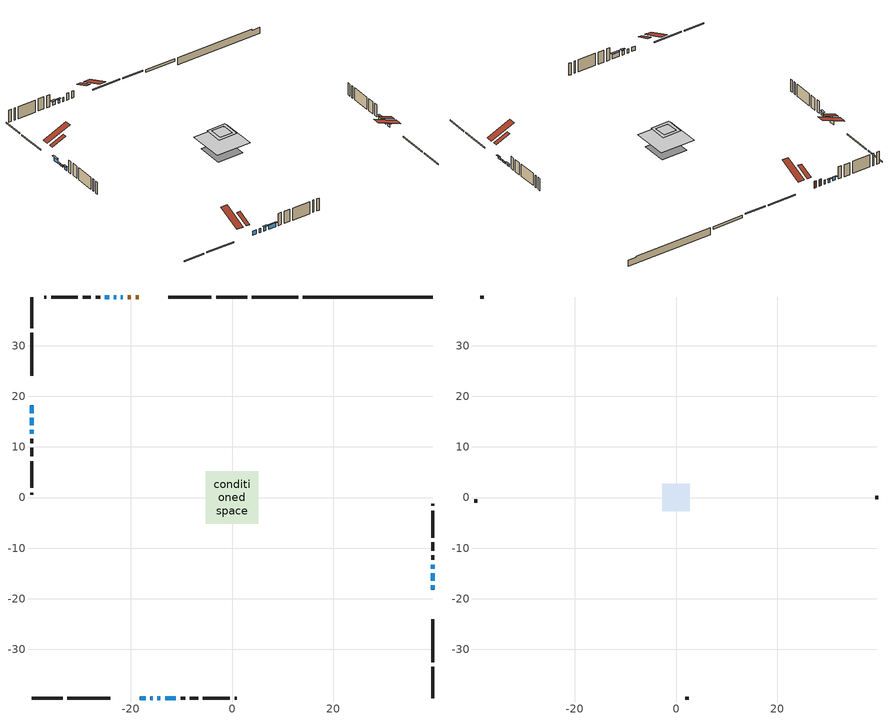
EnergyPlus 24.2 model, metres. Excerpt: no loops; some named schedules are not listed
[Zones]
conditioned space
 floor adiabatic (Floor5 construction): -1.61,-1.61 -1.61,1.61 1.61,1.61 1.61,-1.61 z0.61
 floor adiabatic (AdiabaticFloorConstruction): -5.15,-5.15 -5.15,5.15 5.15,5.15 5.15,-5.15 z1.83
 floor foundation (Slab1 construction): -3.78,-3.78 -3.78,3.78 3.78,3.78 3.78,-3.78 z-1.52
 floor foundation (Slab2 construction): -1.61,-1.61 -1.61,1.61 1.61,1.61 1.61,-1.61 z-0.15
 wall outside (RimJoist1 construction): 2.99,39.6 -3.13,39.6 / -39.6,-39.6 -33.48,-39.6 / -39.6,39.6 -39.6,33.48 / 39.6,-39.6 39.6,-33.48 z0.61:0.91
 wall outside (RimJoist2 construction): -4.06,39.6 -12.57,39.6 / -32.55,-39.6 -24.04,-39.6 / -39.6,32.55 -39.6,24.04 / 39.6,-32.55 39.6,-24.04 z0.61:0.91
 wall outside (AdiabaticWallConstruction 1): -18.43,39.6 -19.04,39.6 / -19.97,39.6 -20.61,39.6 z0.61:2.64
 wall outside (AdiabaticWallConstruction): 39.6,-18.17 39.6,-17.35 z0.61:1.43; -39.6,18.17 -39.6,16.65 / -14.75,-39.6 -14.14,-39.6 / -13.21,-39.6 -11.08,-39.6 z0.61:1.88; -18.17,-39.6 -17.02,-39.6 / -16.1,-39.6 -15.68,-39.6 / -21.54,39.6 -21.96,39.6 z0.61:1.83; 39.6,-16.43 39.6,-15.01 / -39.6,15.72 -39.6,14.3 z0.61:0.92; -39.6,13.37 -39.6,12.55 / -24.27,39.6 -25.09,39.6 z0.61:1.68; 39.6,-14.08 39.6,-13.26 z0.61:1.32; -22.88,39.6 -23.34,39.6 z0.61:1.53
 wall outside (Wall1 construction): -26.01,39.6 -26.92,39.6 / -10.15,-39.6 -9.24,-39.6 / -39.6,11.63 -39.6,10.72 / 39.6,-12.34 39.6,-11.43 z0.61:4.27
 wall outside (Wall2 construction): -27.85,39.6 -29.5,39.6 / -8.31,-39.6 -6.66,-39.6 / -39.6,9.79 -39.6,8.14 / 39.6,-10.5 39.6,-8.85 z0.61:4.27
 wall outside (Wall3 construction): -30.43,39.6 -35.74,39.6 / -5.73,-39.6 -0.42,-39.6 / -39.6,7.21 -39.6,1.89 / 39.6,-7.92 39.6,-2.6 z0.61:4.27
 wall outside (Wall4 construction): -36.67,39.6 -37.09,39.6 / 0.51,-39.6 0.93,-39.6 / -39.6,0.97 -39.6,0.55 / 39.6,-1.68 39.6,-1.26 z0.61:4.27
 wall foundation (FoundationWall1 construction): 14,39.6,-1.52 14,39.6,0.61 37.04,39.6,0.61 37.04,39.6,0.27 39.6,39.6,0.27 39.6,39.6,-1.52
 wall foundation (FoundationWall2 construction): 13.07,39.6 3.92,39.6 z-0.15:0.61
 window (WindowConstruction): 39.6,-18.17 39.6,-17.36 z0.61:1.42
 window (WindowConstruction 7): -39.6,18.17 -39.6,16.65 z0.61:1.88
 window (WindowConstruction 8): -18.17,-39.6 -17.02,-39.6 z0.61:1.83
 window (WindowConstruction 11): 39.6,-16.43 39.6,-15.01 z0.61:0.91
 window (WindowConstruction 12): -39.6,15.72 -39.6,14.3 z0.61:0.91
 window (WindowConstruction 1): -39.6,13.37 -39.6,12.55 z0.61:1.68
 window (WindowConstruction 9): -16.1,-39.6 -15.68,-39.6 z0.61:1.83
 window (WindowConstruction 10): -21.54,39.6 -21.96,39.6 z0.61:1.83
 window (WindowConstruction 2): 39.6,-14.08 39.6,-13.26 z0.61:1.32
 window (WindowConstruction 3): -22.89,39.6 -23.34,39.6 z0.61:1.52
 window (WindowConstruction 4): -24.27,39.6 -25.09,39.6 z0.61:1.68
 window (WindowConstruction 5): -14.75,-39.6 -14.14,-39.6 z0.61:1.88
 window (WindowConstruction 6): -13.21,-39.6 -11.08,-39.6 z0.61:1.88
 door (Door): -18.43,39.6 -19.04,39.6 z0.61:2.64
 door (Door 1): -19.97,39.6 -20.61,39.6 z0.61:2.64
 ceiling adiabatic (AdiabaticFloorConstruction): 5.15,-5.15 5.15,5.15 -5.15,5.15 -5.15,-5.15 z1.83
 roof outside (Roof5 construction): -17.51,39.6,4.27 -17.51,35.36,6.03 -16.36,35.36,6.03 -16.36,39.6,4.27; -19.1,-39.6,4.27 -19.1,-35.36,6.03 -20.25,-35.36,6.03 -20.25,-39.6,4.27; -39.6,19.1,4.27 -35.36,19.1,6.03 -35.36,20.25,6.03 -39.6,20.25,4.27; 39.6,-19.1,4.27 35.36,-19.1,6.03 35.36,-20.25,6.03 39.6,-20.25,4.27
attic - vented
 floor to conditioned space (Floor1 construction Reversed): -1.84,-1.84 -1.84,1.84 1.84,1.84 1.84,-1.84 z4.27
 floor to conditioned space (Floor2 construction Reversed): -2.73,-2.73 -2.73,2.73 2.73,2.73 2.73,-2.73 z4.27
 floor to conditioned space (Floor4 construction Reversed): -1.72,-1.72 -1.72,1.72 1.72,1.72 1.72,-1.72 z4.27
 wall outside (Wall5 construction): -38.02,39.6 -38.67,39.6 / 1.85,-39.6 2.51,-39.6 / -39.6,-0.38 -39.6,-1.03 / 39.6,-0.33 39.6,0.32 z0.61:4.27
 roof outside (Roof1 construction): -15.43,39.6,4.27 -15.43,32.47,7.24 -13.5,32.47,7.24 -13.5,39.6,4.27; -21.18,-39.6,4.27 -21.18,-32.47,7.24 -23.11,-32.47,7.24 -23.11,-39.6,4.27; -39.6,21.18,4.27 -32.47,21.18,7.24 -32.47,23.11,7.24 -39.6,23.11,4.27; 39.6,-21.18,4.27 32.47,-21.18,7.24 32.47,-23.11,7.24 39.6,-23.11,4.27
shading: 39.6,-17.16 39.6,-18.37 40.01,-18.37 40.01,-17.16 z1.62; -39.6,16.35 -39.6,18.47 -40.01,18.47 -40.01,16.35 z2.18; 39.6,-14.71 39.6,-16.73 40.01,-16.73 40.01,-14.71 z1.21; -39.6,14 -39.6,16.02 -40.01,16.02 -40.01,14 z1.21; -39.6,12.35 -39.6,13.57 -40.01,13.57 -40.01,12.35 z1.88; 39.6,-12.97 39.6,-14.38 40.01,-14.38 40.01,-12.97 z1.62; -23.64,39.6 -22.59,39.6 -22.59,40.01 -23.64,40.01 z1.82; -25.29,39.6 -24.07,39.6 -24.07,40.01 -25.29,40.01 z1.88; -13.84,-39.6 -15.05,-39.6 -15.05,-40.01 -13.84,-40.01 z2.18; -10.88,-39.6 -13.41,-39.6 -13.41,-40.01 -10.88,-40.01 z2.08
[Building]
Building 1: Terrain=Suburbs
[Site:Location]
Yarmouth AP_NS: Latitude {deg}=43.83; Longitude {deg}=-66.09; Time Zone {hr}=-4; Elevation {m}=43; Keep Site Location Information=Yes
[Site:GroundTemperature:Shallow]
4.08235, 2.59375, 2.47453, 3.18095, 6.01682, 8.83948, 11.2866, 12.8368, 12.9685, 11.7076, 9.32295, 6.58688
[Site:WaterMainsTemperature]
Calculation Method=Schedule; Temperature Schedule=mains temperature schedule
[Material] Roughness=Rough; Thermal Absorptance=0.9
Name | Thickness {m} | Conductivity {W/m-K} | Density {kg/m3} | Specific Heat {J/kg-K} | Solar Absorptance | Visible Absorptance
asphalt or fiberglass shingles | 0.00635 | 0.162714 | 1121.4 | 1465.45 | 0.4 | 0.4
ceiling stud and cavity | 0.1397 | 0.125732 | 65.682 | 1177.47 | 0.7 | 0.7
ceiling stud and cavity 1 | 0.0889 | 7.21176 | 20.9862 | 1087.66 | 0.7 | 0.7
ceiling stud and cavity 2 | 0.1397 | 0.118414 | 65.682 | 1177.47 | 0.7 | 0.7
concrete 4.0 in. | 0.1016 | 1.803125 | 2242.8 | 837.4 | 0.7 | 0.7
concrete 8.0 in. | 0.2032 | 1.803125 | 2242.8 | 837.4 | 0.7 | 0.7
door material | 0.04445 | 0.0451087 | 512.64 | 1214.23 | 0.7 | 0.7
door material 1 | 0.04445 | 0.188738 | 512.64 | 1214.23 | 0.7 | 0.7
exterior vertical ins | 0.00436593 | 0.029427 | 32.04 | 1214.23 | 0.7 | 0.7
exterior vertical ins 1 | 0.00108814 | 0.029427 | 32.04 | 1214.23 | 0.7 | 0.7
floor covering | 0.0127 | 0.0433444 | 54.468 | 1339.84 | 0.6 | 0.6
floor rigid ins; wall rigid ins 1 | 0.512978 | 0.029427 | 32.04 | 1214.23 | 0.7 | 0.7
floor stud and cavity | 0.1397 | 0.125158 | 92.3553 | 1139.71 | 0.7 | 0.7
floor stud and cavity 1 | 0.1397 | 1.75129 | 37.0049 | 1207.88 | 0.7 | 0.7
furniture material conditioned space 1 | 0.1524 | 0.115458 | 640.8 | 1214.23 | 0.6 | 0.6
gypsum board | 0.0127 | 0.160291 | 801 | 837.4 | 0.6 | 0.6
gypsum board 1 | 0.00254 | 0.160291 | 801 | 837.4 | 0.6 | 0.6
gypsum board 2 | 0.0127 | 0.160291 | 801 | 837.4 | 0.7 | 0.7
osb sheathing 0.5 in. | 0.0127 | 0.115458 | 512.64 | 1214.23 | 0.7 | 0.7
osb sheathing 0.75 in. | 0.01905 | 0.115458 | 512.64 | 1214.23 | 0.7 | 0.7
osb sheathing 2.0 in. | 0.0508 | 0.115458 | 512.64 | 1214.23 | 0.7 | 0.7
rim joist stud and cavity | 0.0508 | 0.0410629 | 125.044 | 1163.47 | 0.6 | 0.6
rim joist stud and cavity 1 | 0.0508 | 0.126838 | 50.32683 | 1063.81 | 0.6 | 0.6
roof stud and cavity | 0.2032 | 0.172111 | 78.34581 | 1123.46 | 0.7 | 0.7
wall rigid ins | 0.051816 | 0.029427 | 32.04 | 1214.23 | 0.7 | 0.7
wall stud and cavity | 0.1397 | 0.113018 | 139.0536 | 1170.24 | 0.7 | 0.7
wall stud and cavity 1 | 0.0889 | 0.376165 | 50.32683 | 1063.81 | 0.7 | 0.7
wall stud and cavity 2 | 0.1397 | 0.109584 | 139.0536 | 1170.24 | 0.7 | 0.7
wall stud and cavity 3 | 0.1397 | 0.144515 | 139.0536 | 1170.24 | 0.7 | 0.7
wall stud and cavity 4 | 0.0889 | 6.9971 | 50.32683 | 1063.81 | 0.6 | 0.6
wall stud and cavity 5 | 0.0889 | 0.380278 | 52.3479 | 1209.89 | 0.7 | 0.7
wall stud and cavity 6 | 0.0889 | 0.391764 | 83.0341 | 1211.67 | 0.7 | 0.7
wood siding | 0.0254 | 0.102417 | 544.68 | 1172.36 | 0.4 | 0.4
wood siding 1 | 0.00254 | 0.102417 | 544.68 | 1172.36 | 0.4 | 0.4
wood siding 2; wood siding 3; wood siding 4 | 0.0254 | 0.102417 | 544.68 | 1172.36 | 0.7 | 0.7
[WindowMaterial:SimpleGlazingSystem]
Name | U-Factor {W/m2-K} | Solar Heat Gain Coefficient
WindowMaterial | 2.96448 | 0.62
WindowMaterial 1 | 2.949721 | 0.64
WindowMaterial 10 | 3.06442 | 0.5
WindowMaterial 2 | 2.972433 | 0.61
WindowMaterial 3 | 3.00764 | 0.58
WindowMaterial 4 | 2.96619 | 0.62
WindowMaterial 5 | 2.89748 | 0.69
WindowMaterial 6 | 2.90827 | 0.68
WindowMaterial 7 | 2.21783 | 0.41
WindowMaterial 8 | 2.986628 | 0.6
WindowMaterial 9 | 5.32199 | 0.68
[Construction]
AdiabaticFloorConstruction: floor stud and cavity 1, floor rigid ins, osb sheathing 0.75 in., floor covering
AdiabaticWallConstruction: wood siding 3, wall rigid ins 1, wall stud and cavity 5, gypsum board
AdiabaticWallConstruction 1: wood siding 4, wall rigid ins 1, wall stud and cavity 5, gypsum board
Door: door material
Door 1: door material 1
Floor1 construction Reversed: gypsum board, ceiling stud and cavity
Floor2 construction Reversed: gypsum board 1, ceiling stud and cavity 1
Floor4 construction Reversed: gypsum board, ceiling stud and cavity 2
Floor5 construction: floor stud and cavity, osb sheathing 0.75 in., floor covering
FoundationWall1 construction: concrete 8.0 in., gypsum board 2
FoundationWall2 construction: concrete 8.0 in.
furniture construction conditioned space 1: furniture material conditioned space 1
PartitionWallConstruction: gypsum board, wall stud and cavity 6, gypsum board
RimJoist1 construction: wood siding 2, osb sheathing 2.0 in., rim joist stud and cavity
RimJoist2 construction: wood siding 2, rim joist stud and cavity 1
Roof1 construction: asphalt or fiberglass shingles
Roof5 construction: asphalt or fiberglass shingles, osb sheathing 0.75 in., roof stud and cavity, gypsum board
Slab1 construction; Slab2 construction: concrete 4.0 in.
Wall1 construction: wood siding, osb sheathing 0.5 in., wall stud and cavity, gypsum board
Wall2 construction: wood siding 1, wall stud and cavity 1, gypsum board 1
Wall3 construction: wood siding, osb sheathing 0.5 in., wall stud and cavity 2, gypsum board
Wall4 construction: wood siding, wall rigid ins, osb sheathing 0.5 in., wall stud and cavity 3, gypsum board
Wall5 construction: wood siding 1, wall stud and cavity 4
WindowConstruction: WindowMaterial
WindowConstruction 1; WindowConstruction 4: WindowMaterial 1
WindowConstruction 10: WindowMaterial 9
WindowConstruction 11; WindowConstruction 12: WindowMaterial 10
WindowConstruction 2: WindowMaterial 2
WindowConstruction 3: WindowMaterial 3
WindowConstruction 5: WindowMaterial 4
WindowConstruction 6: WindowMaterial 5
WindowConstruction 7: WindowMaterial 6
WindowConstruction 8: WindowMaterial 7
WindowConstruction 9: WindowMaterial 8
[Zone] Multiplier=1; Part of Total Floor Area=Yes
Name | Volume {m3}
attic - vented | 26.2039
conditioned space | 399.9
[Space]
Name | Zone | Volume {m3}
attic - vented 1 | attic - vented | 26.2039
conditioned space 1 | conditioned space | 399.9
[ZoneInfiltration:EffectiveLeakageArea]
infil attic - vented 1: Zone or Space=attic - vented 1; Schedule=Always On Discrete; Effective Air Leakage Area {cm2}=2002.91; Stack Coefficient=0.000460942; Wind Coefficient=1.45059e-05
[ZoneMixing]
whole house fan mix: Zone or Space=attic - vented; Schedule=Always On Continuous; Design Flow Rate Calculation Method=Flow/Zone; Design Flow Rate {m3/s}=0; Source Zone or Space=conditioned space
[SurfaceProperty:ExposedFoundationPerimeter] Exposed Perimeter Calculation Method=TotalExposedPerimeter
Name | Total Exposed Perimeter {m}
Slab1 | 25.603
Slab2 | 9.144
[InternalMass] Zone or ZoneList=conditioned space; Space or SpaceList=conditioned space 1
Name | Construction | Surface Area {m2}
furniture mass conditioned space 1 | furniture construction conditioned space 1 | 73.6825
partition wall mass | PartitionWallConstruction | 173.818
[Lights]
interior lighting: Zone or ZoneList or Space or SpaceList=conditioned space 1; Schedule=interior lighting schedule; Design Level Calculation Method=LightingLevel; Lighting Level {W}=343.2; Return Air Fraction=0; Fraction Radiant=0.6; Fraction Visible=0.2; Fraction Replaceable=1
[People]
occupants: Zone or ZoneList or Space or SpaceList=conditioned space 1; Number of People Schedule=occupants schedule; Number of People Calculation Method=People; Number of People=3; Fraction Radiant=0.314171; Sensible Heat Fraction=0.56303; Activity Level Schedule=occupants activity schedule; Carbon Dioxide Generation Rate {m3/s-W}=0; Enable ASHRAE 55 Comfort Warnings=No; Mean Radiant Temperature Calculation Type=EnclosureAveraged
[ElectricEquipment] Zone or ZoneList or Space or SpaceList=conditioned space 1; Design Level Calculation Method=EquipmentLevel
Name | Schedule | Design Level {W} | Fraction Latent | Fraction Radiant | Fraction Lost
clothes dryer | clothes dryer schedule | 140.772 | 0.015 | 0.081 | 0.85
clothes washer | clothes washer schedule | 32.1985 | 0.03 | 0.162 | 0.7
cooking range | cooking range schedule | 215.147 | 0.08 | 0.432 | 0.2
dishwasher | dishwasher schedule | 66.8632 | 0.3 | 0.18 | 0.4
fridge | fridge schedule | 72.9452 | 0 | 0.6 | 0
mech vent bath fan 0 | mech vent bath fan 0 schedule | 25.1 | 0 | 0 | 1
mech vent house fan | mech vent house fan schedule | 0 | 0 | 0 | 1
mech vent house fan cfis | mech vent house fan cfis schedule | 0 | 0 | 0 | 0
misc plug loads | misc plug loads schedule | 494.7 | 0.045 | 0.513 | 0.1
whole house fan | Always On Discrete | 0 | 0 | 0 | 1
[OtherEquipment] Zone or ZoneList or Space or SpaceList=conditioned space 1; Design Level Calculation Method=EquipmentLevel
Name | Fuel Type | Schedule | Design Level {W} | Fraction Latent | Fraction Radiant | Fraction Lost
clothes dryer 1 | Electricity | clothes dryer schedule | 0 | 0.015 | 0.081 | 0.85
cooking range 1 | Electricity | cooking range schedule | 0 | 0.08 | 0.432 | 0.2
general water use latent | None | general water use schedule | 62.594 | 1 | 0 | 0
general water use sensible | None | general water use schedule | -61.6891 | 0 | 0.6 | 0
mech vent house fan latent load | None | Always On Discrete | 0 | 1 | 0 | 0
mech vent house fan sensible load | None | Always On Discrete | 0 | 0 | 0 | 0
water heater energy adjustment1 | Electricity | Always On Discrete | 0.01 | 0 | 0 | 1
[ZoneInfiltration:DesignFlowRate] Zone or ZoneList or Space or SpaceList=conditioned space 1; Schedule=Always On Discrete; Design Flow Rate Calculation Method=Flow/Zone; Design Flow Rate {m3/s}=0
infil flow; natural vent flow; whole house fan flow
[ZoneControl:Thermostat]
conditioned space Thermostat: Zone or ZoneList=conditioned space; Control Type Schedule=conditioned space Thermostat Schedule; Control 1=conditioned space temperature setpoint; Temperature Difference Between Cutout And Setpoint {deltaC}=0
[ThermostatSetpoint:DualSetpoint]
conditioned space temperature setpoint: Heating Setpoint Temperature Schedule=heating setpoint; Cooling Setpoint Temperature Schedule=cooling setpoint
[Zone equipment]
conditioned space: electric baseboard
[Foundation:Kiva] Initial Indoor Air Temperature {C}=18; Wall Height Above Grade {m}=0.609996; Wall Depth Below Slab {m}=0.2032; Custom Block Z Position 1 {m}=0
Name | Custom Block Material Name 1 | Custom Block Depth 1 {m} | Custom Block X Position 1 {m}
Foundation Kiva 1 | exterior vertical ins | 2.13 | 0.2159
Foundation Kiva 2 | exterior vertical ins 1 | 0.759988 | 0.2032
[Foundation:Kiva:Settings]
Soil Conductivity {W/m-K}=0.849921; Soil Density {kg/m3}=1842.3; Soil Specific Heat {J/kg-K}=418.7; Ground Solar Absorptivity=0.9; Ground Thermal Absorptivity=0.9; Ground Surface Roughness {m}=0.03; Far-Field Width {m}=40; Deep-Ground Boundary Condition=ZeroFlux; Deep-Ground Depth {m}=40; Minimum Cell Dimension {m}=0.2; Maximum Cell Growth Coefficient=3; Simulation Timestep=Timestep
[Exterior:Lights]
exterior lighting: Schedule=exterior lighting schedule; Design Level {W}=75.6
[EnergyManagementSystem:Sensor] Output:Variable or Output:Meter Index Key=conditioned space
Name | Output:Variable or Output:Meter
conditioned_space_clg_unmet_s | Zone Cooling Setpoint Not Met Time
conditioned_space_htg_unmet_s | Zone Heating Setpoint Not Met Time
fridge_tin_s; tin_s; tin_s_1 | Zone Mean Air Temperature
tout_s | Zone Outdoor Air Drybulb Temperature
win_s | Zone Air Humidity Ratio
[Schedule:Constant]
Name | Hourly Value
Always On Continuous; mech vent house fan schedule; mech vent house fan cfis schedule; Always On Discrete | 1
occupants activity schedule | 117.228
fridge schedule | 0
[Schedule:Week:Daily]
interior lighting schedule Week Rule - Jan1-Jan27: interior lighting schedule day, interior lighting schedule day, interior lighting schedule day, interior lighting schedule day, interior lighting schedule day, interior lighting schedule day, interior lighting schedule day, interior lighting schedule default day, interior lighting schedule default day, interior lighting schedule default day, interior lighting schedule default day, interior lighting schedule default day
interior lighting schedule Week Rule - Jan28-Feb3: interior lighting schedule day, interior lighting schedule day, interior lighting schedule day, interior lighting schedule day, interior lighting schedule day 1, interior lighting schedule day 1, interior lighting schedule day 1, interior lighting schedule default day, interior lighting schedule default day, interior lighting schedule default day, interior lighting schedule default day, interior lighting schedule default day
interior lighting schedule Week Rule - Feb4-Feb24: interior lighting schedule day 1, interior lighting schedule day 1, interior lighting schedule day 1, interior lighting schedule day 1, interior lighting schedule day 1, interior lighting schedule day 1, interior lighting schedule day 1, interior lighting schedule default day, interior lighting schedule default day, interior lighting schedule default day, interior lighting schedule default day, interior lighting schedule default day
interior lighting schedule Week Rule - Feb25-Mar3: interior lighting schedule day 1, interior lighting schedule day 1, interior lighting schedule day 1, interior lighting schedule day 1, interior lighting schedule day 2, interior lighting schedule day 2, interior lighting schedule day 2, interior lighting schedule default day, interior lighting schedule default day, interior lighting schedule default day, interior lighting schedule default day, interior lighting schedule default day
interior lighting schedule Week Rule - Mar4-Mar31: interior lighting schedule day 2, interior lighting schedule day 2, interior lighting schedule day 2, interior lighting schedule day 2, interior lighting schedule day 2, interior lighting schedule day 2, interior lighting schedule day 2, interior lighting schedule default day, interior lighting schedule default day, interior lighting schedule default day, interior lighting schedule default day, interior lighting schedule default day
interior lighting schedule Week Rule - Apr1-Apr28: interior lighting schedule day 3, interior lighting schedule day 3, interior lighting schedule day 3, interior lighting schedule day 3, interior lighting schedule day 3, interior lighting schedule day 3, interior lighting schedule day 3, interior lighting schedule default day, interior lighting schedule default day, interior lighting schedule default day, interior lighting schedule default day, interior lighting schedule default day
interior lighting schedule Week Rule - Apr29-May5: interior lighting schedule day 3, interior lighting schedule day 3, interior lighting schedule day 4, interior lighting schedule day 4, interior lighting schedule day 4, interior lighting schedule day 4, interior lighting schedule day 4, interior lighting schedule default day, interior lighting schedule default day, interior lighting schedule default day, interior lighting schedule default day, interior lighting schedule default day
interior lighting schedule Week Rule - May6-May26: interior lighting schedule day 4, interior lighting schedule day 4, interior lighting schedule day 4, interior lighting schedule day 4, interior lighting schedule day 4, interior lighting schedule day 4, interior lighting schedule day 4, interior lighting schedule default day, interior lighting schedule default day, interior lighting schedule default day, interior lighting schedule default day, interior lighting schedule default day
interior lighting schedule Week Rule - May27-Jun2: interior lighting schedule day 4, interior lighting schedule day 4, interior lighting schedule day 4, interior lighting schedule day 4, interior lighting schedule day 4, interior lighting schedule day 5, interior lighting schedule day 5, interior lighting schedule default day, interior lighting schedule default day, interior lighting schedule default day, interior lighting schedule default day, interior lighting schedule default day
interior lighting schedule Week Rule - Jun3-Jun30: interior lighting schedule day 5, interior lighting schedule day 5, interior lighting schedule day 5, interior lighting schedule day 5, interior lighting schedule day 5, interior lighting schedule day 5, interior lighting schedule day 5, interior lighting schedule default day, interior lighting schedule default day, interior lighting schedule default day, interior lighting schedule default day, interior lighting schedule default day
interior lighting schedule Week Rule - Jul1-Jul28: interior lighting schedule day 6, interior lighting schedule day 6, interior lighting schedule day 6, interior lighting schedule day 6, interior lighting schedule day 6, interior lighting schedule day 6, interior lighting schedule day 6, interior lighting schedule default day, interior lighting schedule default day, interior lighting schedule default day, interior lighting schedule default day, interior lighting schedule default day
interior lighting schedule Week Rule - Jul29-Aug4: interior lighting schedule day 6, interior lighting schedule day 6, interior lighting schedule day 6, interior lighting schedule day 7, interior lighting schedule day 7, interior lighting schedule day 7, interior lighting schedule day 7, interior lighting schedule default day, interior lighting schedule default day, interior lighting schedule default day, interior lighting schedule default day, interior lighting schedule default day
interior lighting schedule Week Rule - Aug5-Aug25: interior lighting schedule day 7, interior lighting schedule day 7, interior lighting schedule day 7, interior lighting schedule day 7, interior lighting schedule day 7, interior lighting schedule day 7, interior lighting schedule day 7, interior lighting schedule default day, interior lighting schedule default day, interior lighting schedule default day, interior lighting schedule default day, interior lighting schedule default day
interior lighting schedule Week Rule - Aug26-Sep1: interior lighting schedule day 7, interior lighting schedule day 7, interior lighting schedule day 7, interior lighting schedule day 7, interior lighting schedule day 7, interior lighting schedule day 7, interior lighting schedule day 8, interior lighting schedule default day, interior lighting schedule default day, interior lighting schedule default day, interior lighting schedule default day, interior lighting schedule default day
interior lighting schedule Week Rule - Sep2-Sep29: interior lighting schedule day 8, interior lighting schedule day 8, interior lighting schedule day 8, interior lighting schedule day 8, interior lighting schedule day 8, interior lighting schedule day 8, interior lighting schedule day 8, interior lighting schedule default day, interior lighting schedule default day, interior lighting schedule default day, interior lighting schedule default day, interior lighting schedule default day
interior lighting schedule Week Rule - Sep30-Oct6: interior lighting schedule day 8, interior lighting schedule day 9, interior lighting schedule day 9, interior lighting schedule day 9, interior lighting schedule day 9, interior lighting schedule day 9, interior lighting schedule day 9, interior lighting schedule default day, interior lighting schedule default day, interior lighting schedule default day, interior lighting schedule default day, interior lighting schedule default day
interior lighting schedule Week Rule - Oct7-Oct27: interior lighting schedule day 9, interior lighting schedule day 9, interior lighting schedule day 9, interior lighting schedule day 9, interior lighting schedule day 9, interior lighting schedule day 9, interior lighting schedule day 9, interior lighting schedule default day, interior lighting schedule default day, interior lighting schedule default day, interior lighting schedule default day, interior lighting schedule default day
interior lighting schedule Week Rule - Oct28-Nov3: interior lighting schedule day 9, interior lighting schedule day 9, interior lighting schedule day 9, interior lighting schedule day 9, interior lighting schedule day 10, interior lighting schedule day 10, interior lighting schedule day 10, interior lighting schedule default day, interior lighting schedule default day, interior lighting schedule default day, interior lighting schedule default day, interior lighting schedule default day
interior lighting schedule Week Rule - Nov4-Nov24: interior lighting schedule day 10, interior lighting schedule day 10, interior lighting schedule day 10, interior lighting schedule day 10, interior lighting schedule day 10, interior lighting schedule day 10, interior lighting schedule day 10, interior lighting schedule default day, interior lighting schedule default day, interior lighting schedule default day, interior lighting schedule default day, interior lighting schedule default day
interior lighting schedule Week Rule - Nov25-Dec1: interior lighting schedule day 10, interior lighting schedule day 10, interior lighting schedule day 10, interior lighting schedule day 10, interior lighting schedule day 10, interior lighting schedule day 10, interior lighting schedule day 11, interior lighting schedule default day, interior lighting schedule default day, interior lighting schedule default day, interior lighting schedule default day, interior lighting schedule default day
interior lighting schedule Week Rule - Dec2-Dec31: interior lighting schedule day 11, interior lighting schedule day 11, interior lighting schedule day 11, interior lighting schedule day 11, interior lighting schedule day 11, interior lighting schedule day 11, interior lighting schedule day 11, interior lighting schedule default day, interior lighting schedule default day, interior lighting schedule default day, interior lighting schedule default day, interior lighting schedule default day
occupants schedule Week Rule - Jan1-Dec31: occupants schedule day, occupants schedule day, occupants schedule day, occupants schedule day, occupants schedule day, occupants schedule day, occupants schedule day, occupants schedule default day, occupants schedule default day, occupants schedule default day, occupants schedule default day, occupants schedule default day
clothes dryer schedule Week Rule - Jan1-Dec31: clothes dryer schedule day, clothes dryer schedule day, clothes dryer schedule day, clothes dryer schedule day, clothes dryer schedule day, clothes dryer schedule day, clothes dryer schedule day, clothes dryer schedule default day, clothes dryer schedule default day, clothes dryer schedule default day, clothes dryer schedule default day, clothes dryer schedule default day
clothes washer schedule Week Rule - Jan1-Dec31: clothes washer schedule day, clothes washer schedule day, clothes washer schedule day, clothes washer schedule day, clothes washer schedule day, clothes washer schedule day, clothes washer schedule day, clothes washer schedule default day, clothes washer schedule default day, clothes washer schedule default day, clothes washer schedule default day, clothes washer schedule default day
cooking range schedule Week Rule - Jan1-Dec31: cooking range schedule day, cooking range schedule day, cooking range schedule day, cooking range schedule day, cooking range schedule day, cooking range schedule day, cooking range schedule day, cooking range schedule default day, cooking range schedule default day, cooking range schedule default day, cooking range schedule default day, cooking range schedule default day
dishwasher schedule Week Rule - Jan1-Dec31: dishwasher schedule day, dishwasher schedule day, dishwasher schedule day, dishwasher schedule day, dishwasher schedule day, dishwasher schedule day, dishwasher schedule day, dishwasher schedule default day, dishwasher schedule default day, dishwasher schedule default day, dishwasher schedule default day, dishwasher schedule default day
mech vent bath fan 0 schedule Week Rule - Jan1-Dec31: mech vent bath fan 0 schedule day, mech vent bath fan 0 schedule day, mech vent bath fan 0 schedule day, mech vent bath fan 0 schedule day, mech vent bath fan 0 schedule day, mech vent bath fan 0 schedule day, mech vent bath fan 0 schedule day, mech vent bath fan 0 schedule default day, mech vent bath fan 0 schedule default day, mech vent bath fan 0 schedule default day, mech vent bath fan 0 schedule default day, mech vent bath fan 0 schedule default day
misc plug loads schedule Week Rule - Jan1-Dec31: misc plug loads schedule day, misc plug loads schedule day, misc plug loads schedule day, misc plug loads schedule day, misc plug loads schedule day, misc plug loads schedule day, misc plug loads schedule day, misc plug loads schedule default day, misc plug loads schedule default day, misc plug loads schedule default day, misc plug loads schedule default day, misc plug loads schedule default day
general water use schedule Week Rule - Jan1-Dec31: general water use schedule day, general water use schedule day, general water use schedule day, general water use schedule day, general water use schedule day, general water use schedule day, general water use schedule day, general water use schedule default day, general water use schedule default day, general water use schedule default day, general water use schedule default day, general water use schedule default day
exterior lighting schedule Week Rule - Jan1-Jan27: exterior lighting schedule day, exterior lighting schedule day, exterior lighting schedule day, exterior lighting schedule day, exterior lighting schedule day, exterior lighting schedule day, exterior lighting schedule day, exterior lighting schedule default day, exterior lighting schedule default day, exterior lighting schedule default day, exterior lighting schedule default day, exterior lighting schedule default day
exterior lighting schedule Week Rule - Jan28-Feb3: exterior lighting schedule day, exterior lighting schedule day, exterior lighting schedule day, exterior lighting schedule day, exterior lighting schedule day 1, exterior lighting schedule day 1, exterior lighting schedule day 1, exterior lighting schedule default day, exterior lighting schedule default day, exterior lighting schedule default day, exterior lighting schedule default day, exterior lighting schedule default day
exterior lighting schedule Week Rule - Feb4-Feb24: exterior lighting schedule day 1, exterior lighting schedule day 1, exterior lighting schedule day 1, exterior lighting schedule day 1, exterior lighting schedule day 1, exterior lighting schedule day 1, exterior lighting schedule day 1, exterior lighting schedule default day, exterior lighting schedule default day, exterior lighting schedule default day, exterior lighting schedule default day, exterior lighting schedule default day
exterior lighting schedule Week Rule - Feb25-Mar3: exterior lighting schedule day 1, exterior lighting schedule day 1, exterior lighting schedule day 1, exterior lighting schedule day 1, exterior lighting schedule day 2, exterior lighting schedule day 2, exterior lighting schedule day 2, exterior lighting schedule default day, exterior lighting schedule default day, exterior lighting schedule default day, exterior lighting schedule default day, exterior lighting schedule default day
exterior lighting schedule Week Rule - Mar4-Mar31: exterior lighting schedule day 2, exterior lighting schedule day 2, exterior lighting schedule day 2, exterior lighting schedule day 2, exterior lighting schedule day 2, exterior lighting schedule day 2, exterior lighting schedule day 2, exterior lighting schedule default day, exterior lighting schedule default day, exterior lighting schedule default day, exterior lighting schedule default day, exterior lighting schedule default day
exterior lighting schedule Week Rule - Apr1-Apr28: exterior lighting schedule day 3, exterior lighting schedule day 3, exterior lighting schedule day 3, exterior lighting schedule day 3, exterior lighting schedule day 3, exterior lighting schedule day 3, exterior lighting schedule day 3, exterior lighting schedule default day, exterior lighting schedule default day, exterior lighting schedule default day, exterior lighting schedule default day, exterior lighting schedule default day
exterior lighting schedule Week Rule - Apr29-May5: exterior lighting schedule day 3, exterior lighting schedule day 3, exterior lighting schedule day 4, exterior lighting schedule day 4, exterior lighting schedule day 4, exterior lighting schedule day 4, exterior lighting schedule day 4, exterior lighting schedule default day, exterior lighting schedule default day, exterior lighting schedule default day, exterior lighting schedule default day, exterior lighting schedule default day
[Schedule:Year]
interior lighting schedule: interior lighting schedule Week Rule - Jan1-Jan27, 1, 1, 1, 27, interior lighting schedule Week Rule - Jan28-Feb3, 1, 28, 2, 3, interior lighting schedule Week Rule - Feb4-Feb24, 2, 4, 2, 24, interior lighting schedule Week Rule - Feb25-Mar3, 2, 25, 3, 3, interior lighting schedule Week Rule - Mar4-Mar31, 3, 4, 3, 31, interior lighting schedule Week Rule - Apr1-Apr28, 4, 1, 4, 28, interior lighting schedule Week Rule - Apr29-May5, 4, 29, 5, 5, interior lighting schedule Week Rule - May6-May26, 5, 6, 5, 26, interior lighting schedule Week Rule - May27-Jun2, 5, 27, 6, 2, interior lighting schedule Week Rule - Jun3-Jun30, 6, 3, 6, 30, interior lighting schedule Week Rule - Jul1-Jul28, 7, 1, 7, 28, interior lighting schedule Week Rule - Jul29-Aug4, 7, 29, 8, 4, interior lighting schedule Week Rule - Aug5-Aug25, 8, 5, 8, 25, interior lighting schedule Week Rule - Aug26-Sep1, 8, 26, 9, 1, interior lighting schedule Week Rule - Sep2-Sep29, 9, 2, 9, 29, interior lighting schedule Week Rule - Sep30-Oct6, 9, 30, 10, 6, interior lighting schedule Week Rule - Oct7-Oct27, 10, 7, 10, 27, interior lighting schedule Week Rule - Oct28-Nov3, 10, 28, 11, 3, interior lighting schedule Week Rule - Nov4-Nov24, 11, 4, 11, 24, interior lighting schedule Week Rule - Nov25-Dec1, 11, 25, 12, 1, interior lighting schedule Week Rule - Dec2-Dec31, 12, 2, 12, 31
occupants schedule: occupants schedule Week Rule - Jan1-Dec31, 1, 1, 12, 31
clothes dryer schedule: clothes dryer schedule Week Rule - Jan1-Dec31, 1, 1, 12, 31
clothes washer schedule: clothes washer schedule Week Rule - Jan1-Dec31, 1, 1, 12, 31
cooking range schedule: cooking range schedule Week Rule - Jan1-Dec31, 1, 1, 12, 31
dishwasher schedule: dishwasher schedule Week Rule - Jan1-Dec31, 1, 1, 12, 31
mech vent bath fan 0 schedule: mech vent bath fan 0 schedule Week Rule - Jan1-Dec31, 1, 1, 12, 31
misc plug loads schedule: misc plug loads schedule Week Rule - Jan1-Dec31, 1, 1, 12, 31
general water use schedule: general water use schedule Week Rule - Jan1-Dec31, 1, 1, 12, 31
exterior lighting schedule: exterior lighting schedule Week Rule - Jan1-Jan27, 1, 1, 1, 27, exterior lighting schedule Week Rule - Jan28-Feb3, 1, 28, 2, 3, exterior lighting schedule Week Rule - Feb4-Feb24, 2, 4, 2, 24, exterior lighting schedule Week Rule - Feb25-Mar3, 2, 25, 3, 3, exterior lighting schedule Week Rule - Mar4-Mar31, 3, 4, 3, 31, exterior lighting schedule Week Rule - Apr1-Apr28, 4, 1, 4, 28, exterior lighting schedule Week Rule - Apr29-May5, 4, 29, 5, 5, exterior lighting schedule Week Rule - May6-May26, 5, 6, 5, 26, exterior lighting schedule Week Rule - May27-Jun2, 5, 27, 6, 2, exterior lighting schedule Week Rule - Jun3-Jun30, 6, 3, 6, 30, exterior lighting schedule Week Rule - Jul1-Jul28, 7, 1, 7, 28, exterior lighting schedule Week Rule - Jul29-Aug4, 7, 29, 8, 4, exterior lighting schedule Week Rule - Aug5-Aug25, 8, 5, 8, 25, exterior lighting schedule Week Rule - Aug26-Sep1, 8, 26, 9, 1, exterior lighting schedule Week Rule - Sep2-Sep29, 9, 2, 9, 29, exterior lighting schedule Week Rule - Sep30-Oct6, 9, 30, 10, 6, exterior lighting schedule Week Rule - Oct7-Oct27, 10, 7, 10, 27, exterior lighting schedule Week Rule - Oct28-Nov3, 10, 28, 11, 3, exterior lighting schedule Week Rule - Nov4-Nov24, 11, 4, 11, 24, exterior lighting schedule Week Rule - Nov25-Dec1, 11, 25, 12, 1, exterior lighting schedule Week Rule - Dec2-Dec31, 12, 2, 12, 31
[Schedule:Compact]
conditioned space Thermostat Schedule: Through: 12/31, For: AllDays, Until: 24:00, 4
mains temperature schedule: Through: 01/01, For: AllDays, Until: 24:00, 8.11167, Through: 01/02, For: AllDays, Until: 24:00, 8.06167, Through: 01/03, For: AllDays, Until: 24:00, 8.01222, Through: 01/04, For: AllDays, Until: 24:00, 7.96333, Through: 01/05, For: AllDays, Until: 24:00, 7.91556, Through: 01/06, For: AllDays, Until: 24:00, 7.86889, Through: 01/07, For: AllDays, Until: 24:00, 7.82278, Through: 01/08, For: AllDays, Until: 24:00, 7.77778, Through: 01/09, For: AllDays, Until: 24:00, 7.73333, Through: 01/10, For: AllDays, Until: 24:00, 7.69056, Through: 01/11, For: AllDays, Until: 24:00, 7.64778, Through: 01/12, For: AllDays, Until: 24:00, 7.60667, Through: 01/13, For: AllDays, Until: 24:00, 7.56611, Through: 01/14, For: AllDays, Until: 24:00, 7.52722, Through: 01/15, For: AllDays, Until: 24:00, 7.48833, Through: 01/16, For: AllDays, Until: 24:00, 7.45111, Through: 01/17, For: AllDays, Until: 24:00, 7.415, Through: 01/18, For: AllDays, Until: 24:00, 7.37944, Through: 01/19, For: AllDays, Until: 24:00, 7.345, Through: 01/20, For: AllDays, Until: 24:00, 7.31222, Through: 01/21, For: AllDays, Until: 24:00, 7.28, Through: 01/22, For: AllDays, Until: 24:00, 7.24889, Through: 01/23, For: AllDays, Until: 24:00, 7.21889, Through: 01/24, For: AllDays, Until: 24:00, 7.18944, Through: 01/25, For: AllDays, Until: 24:00, 7.16167, Through: 01/26, For: AllDays, Until: 24:00, 7.135, Through: 01/27, For: AllDays, Until: 24:00, 7.10944, Through: 01/28, For: AllDays, Until: 24:00, 7.085, Through: 01/29, For: AllDays, Until: 24:00, 7.06167, Through: 01/30, For: AllDays, Until: 24:00, 7.03944, Through: 01/31, For: AllDays, Until: 24:00, 7.01833, Through: 02/01, For: AllDays, Until: 24:00, 6.99833, Through: 02/02, For: AllDays, Until: 24:00, 6.97944, Through: 02/03, For: AllDays, Until: 24:00, 6.96167, Through: 02/04, For: AllDays, Until: 24:00, 6.945, Through: 02/05, For: AllDays, Until: 24:00, 6.93, Through: 02/06, For: AllDays, Until: 24:00, 6.91556, Through: 02/07, For: AllDays, Until: 24:00, 6.90278, Through: 02/08, For: AllDays, Until: 24:00, 6.89111, Through: 02/09, For: AllDays, Until: 24:00, 6.88, Through: 02/10, For: AllDays, Until: 24:00, 6.87056, Through: 02/11, For: AllDays, Until: 24:00, 6.86222, Through: 02/12, For: AllDays, Until: 24:00, 6.85556, Through: 02/13, For: AllDays, Until: 24:00, 6.84944, Through: 02/14, For: AllDays, Until: 24:00, 6.845, Through: 02/15, For: AllDays, Until: 24:00, 6.84167, Through: 02/16, For: AllDays, Until: 24:00, 6.83889, Through: 02/17, For: AllDays, Until: 24:00, 6.83778, Through: 02/18, For: AllDays, Until: 24:00, 6.83833, Through: 02/19, For: AllDays, Until: 24:00, 6.83944, Through: 02/20, For: AllDays, Until: 24:00, 6.84222, Through: 02/21, For: AllDays, Until: 24:00, 6.84556, Through: 02/22, For: AllDays, Until: 24:00, 6.85056, Through: 02/23, For: AllDays, Until: 24:00, 6.85667, Through: 02/24, For: AllDays, Until: 24:00, 6.86389, Through: 02/25, For: AllDays, Until: 24:00, 6.87222, Through: 02/26, For: AllDays, Until: 24:00, 6.88222, Through: 02/27, For: AllDays, Until: 24:00, 6.89278, Through: 02/28, For: AllDays, Until: 24:00, 6.905, Through: 03/01, For: AllDays, Until: 24:00, 6.91833, Through: 03/02, For: AllDays, Until: 24:00, 6.93278, Through: 03/03, For: AllDays, Until: 24:00, 6.94833, Through: 03/04, For: AllDays, Until: 24:00, 6.965, Through: 03/05, For: AllDays, Until: 24:00, 6.98278, Through: 03/06, For: AllDays, Until: 24:00, 7.00167, Through: 03/07, For: AllDays, Until: 24:00, 7.02222, Through: 03/08, For: AllDays, Until: 24:00, 7.04333, Through: 03/09, For: AllDays, Until: 24:00, 7.06611, Through: 03/10, For: AllDays, Until: 24:00, 7.08944, Through: 03/11, For: AllDays, Until: 24:00, 7.11444, Through: 03/12, For: AllDays, Until: 24:00, 7.14, Through: 03/13, For: AllDays, Until: 24:00, 7.16722, Through: 03/14, For: AllDays, Until: 24:00, 7.195, Through: 03/15, For: AllDays, Until: 24:00, 7.22444, Through: 03/16, For: AllDays, Until: 24:00, 7.25444, Through: 03/17, For: AllDays, Until: 24:00, 7.28556, Through: 03/18, For: AllDays, Until: 24:00, 7.31833, Through: 03/19, For: AllDays, Until: 24:00, 7.35167, Through: 03/20, For: AllDays, Until: 24:00, 7.38611, Through: 03/21, For: AllDays, Until: 24:00, 7.42167, Through: 03/22, For: AllDays, Until: 24:00, 7.45833, Through: 03/23, For: AllDays, Until: 24:00, 7.49556, Through: 03/24, For: AllDays, Until: 24:00, 7.53444, Through: 03/25, For: AllDays, Until: 24:00, 7.57389, Through: 03/26, For: AllDays, Until: 24:00, 7.61444, Through: 03/27, For: AllDays, Until: 24:00, 7.65611, Through: 03/28, For: AllDays, Until: 24:00, 7.69833, Through: 03/29, For: AllDays, Until: 24:00, 7.74167, Through: 03/30, For: AllDays, Until: 24:00, 7.78611, Through: 03/31, For: AllDays, Until: 24:00, 7.83111, Through: 04/01, For: AllDays, Until: 24:00, 7.87778, Through: 04/02, For: AllDays, Until: 24:00, 7.92444, Through: 04/03, For: AllDays, Until: 24:00, 7.97278, Through: 04/04, For: AllDays, Until: 24:00, 8.02111, Through: 04/05, For: AllDays, Until: 24:00, 8.07111, Through: 04/06, For: AllDays, Until: 24:00, 8.12167, Through: 04/07, For: AllDays, Until: 24:00, 8.17278, Through: 04/08, For: AllDays, Until: 24:00, 8.225, Through: 04/09, For: AllDays, Until: 24:00, 8.27778, Through: 04/10, For: AllDays, Until: 24:00, 8.33111, Through: 04/11, For: AllDays, Until: 24:00, 8.38556, Through: 04/12, For: AllDays, Until: 24:00, 8.44111, Through: 04/13, For: AllDays, Until: 24:00, 8.49667, Through: 04/14, For: AllDays, Until: 24:00, 8.55333, Through: 04/15, For: AllDays, Until: 24:00, 8.61056, Through: 04/16, For: AllDays, Until: 24:00, 8.66833, Through: 04/17, For: AllDays, Until: 24:00, 8.72722, Through: 04/18, For: AllDays, Until: 24:00, 8.78667, Through: 04/19, For: AllDays, Until: 24:00, 8.84611, Through: 04/20, For: AllDays, Until: 24:00, 8.90667, Through: 04/21, For: AllDays, Until: 24:00, 8.96778, Through: 04/22, For: AllDays, Until: 24:00, 9.02944, Through: 04/23, For: AllDays, Until: 24:00, 9.09167, Through: 04/24, For: AllDays, Until: 24:00, 9.15444, Through: 04/25, For: AllDays, Until: 24:00, 9.21778, Through: 04/26, For: AllDays, Until: 24:00, 9.28111, Through: 04/27, For: AllDays, Until: 24:00, 9.34556, Through: 04/28, For: AllDays, Until: 24:00, 9.41, Through: 04/29, For: AllDays, Until: 24:00, 9.475, Through: 04/30, For: AllDays, Until: 24:00, 9.54056, Through: 05/01, For: AllDays, Until: 24:00, 9.60667, Through: 05/02, For: AllDays, Until: 24:00, 9.67278, Through: 05/03, For: AllDays, Until: 24:00, 9.73944, Through: 05/04, For: AllDays, Until: 24:00, 9.80667, Through: 05/05, For: AllDays, Until: 24:00, 9.87389, Through: 05/06, For: AllDays, Until: 24:00, 9.94111, Through: 05/07, For: AllDays, Until: 24:00, 10.0094, Through: 05/08, For: AllDays, Until: 24:00, 10.0772, Through: 05/09, For: AllDays, Until: 24:00, 10.1456, Through: 05/10, For: AllDays, Until: 24:00, 10.2144, Through: 05/11, For: AllDays, Until: 24:00, 10.2833, Through: 05/12, For: AllDays, Until: 24:00, 10.3522, Through: 05/13, For: AllDays, Until: 24:00, 10.4211, Through: 05/14, For: AllDays, Until: 24:00, 10.4906, Through: 05/15, For: AllDays, Until: 24:00, 10.56, Through: 05/16, For: AllDays, Until: 24:00, 10.6294, Through: 05/17, For: AllDays, Until: 24:00, 10.6989, Through: 05/18, For: AllDays, Until: 24:00, 10.7683, Through: 05/19, For: AllDays, Until: 24:00, 10.8383, Through: 05/20, For: AllDays, Until: 24:00, 10.9078, Through: 05/21, For: AllDays, Until: 24:00, 10.9772, Through: 05/22, For: AllDays, Until: 24:00, 11.0472, Through: 05/23, For: AllDays, Until: 24:00, 11.1167, Through: 05/24, For: AllDays, Until: 24:00, 11.1861, Through: 05/25, For: AllDays, Until: 24:00, 11.2556, Through: 05/26, For: AllDays, Until: 24:00, 11.325, Through: 05/27, For: AllDays, Until: 24:00, 11.3939, Through: 05/28, For: AllDays, Until: 24:00, 11.4633, Through: 05/29, For: AllDays, Until: 24:00, 11.5317, Through: 05/30, For: AllDays, Until: 24:00, 11.6006, Through: 05/31, For: AllDays, Until: 24:00, 11.6689, Through: 06/01, For: AllDays, Until: 24:00, 11.7372, Through: 06/02, For: AllDays, Until: 24:00, 11.805, Through: 06/03, For: AllDays, Until: 24:00, 11.8728, Through: 06/04, For: AllDays, Until: 24:00, 11.9406, Through: 06/05, For: AllDays, Until: 24:00, 12.0072, Through: 06/06, For: AllDays, Until: 24:00, 12.0744, Through: 06/07, For: AllDays, Until: 24:00, 12.1406, Through: 06/08, For: AllDays, Until: 24:00, 12.2067, Through: 06/09, For: AllDays, Until: 24:00, 12.2722, Through: 06/10, For: AllDays, Until: 24:00, 12.3378, Through: 06/11, For: AllDays, Until: 24:00, 12.4022, Through: 06/12, For: AllDays, Until: 24:00, 12.4667, Through: 06/13, For: AllDays, Until: 24:00, 12.5306, Through: 06/14, For: AllDays, Until: 24:00, 12.5939, Through: 06/15, For: AllDays, Until: 24:00, 12.6567, Through: 06/16, For: AllDays, Until: 24:00, 12.7194, Through: 06/17, For: AllDays, Until: 24:00, 12.7811, Through: 06/18, For: AllDays, Until: 24:00, 12.8422, Through: 06/19, For: AllDays, Until: 24:00, 12.9028, Through: 06/20, For: AllDays, Until: 24:00, 12.9633, Through: 06/21, For: AllDays, Until: 24:00, 13.0228, Through: 06/22, For: AllDays, Until: 24:00, 13.0817, Through: 06/23, For: AllDays, Until: 24:00, 13.1394, Through: 06/24, For: AllDays, Until: 24:00, 13.1972, Through: 06/25, For: AllDays, Until: 24:00, 13.2539, Through: 06/26, For: AllDays, Until: 24:00, 13.31, Through: 06/27, For: AllDays, Until: 24:00, 13.3656, Through: 06/28, For: AllDays, Until: 24:00, 13.42, Through: 06/29, For: AllDays, Until: 24:00, 13.4744, Through: 06/30, For: AllDays, Until: 24:00, 13.5272, Through: 07/01, For: AllDays, Until: 24:00, 13.58, Through: 07/02, For: AllDays, Until: 24:00, 13.6311, Through: 07/03, For: AllDays, Until: 24:00, 13.6822, Through: 07/04, For: AllDays, Until: 24:00, 13.7322, Through: 07/05, For: AllDays, Until: 24:00, 13.7811, Through: 07/06, For: AllDays, Until: 24:00, 13.8294, Through: 07/07, For: AllDays, Until: 24:00, 13.8767, Through: 07/08, For: AllDays, Until: 24:00, 13.9233, Through: 07/09, For: AllDays, Until: 24:00, 13.9689, Through: 07/10, For: AllDays, Until: 24:00, 14.0133, Through: 07/11, For: AllDays, Until: 24:00, 14.0572, Through: 07/12, For: AllDays, Until: 24:00, 14.1, Through: 07/13, For: AllDays, Until: 24:00, 14.1422, Through: 07/14, For: AllDays, Until: 24:00, 14.1828, Through: 07/15, For: AllDays, Until: 24:00, 14.2228, Through: 07/16, For: AllDays, Until: 24:00, 14.2617, Through: 07/17, For: AllDays, Until: 24:00, 14.2994, Through: 07/18, For: AllDays, Until: 24:00, 14.3367, Through: 07/19, For: AllDays, Until: 24:00, 14.3722, Through: 07/20, For: AllDays, Until: 24:00, 14.4072, Through: 07/21, For: AllDays, Until: 24:00, 14.4411, Through: 07/22, For: AllDays, Until: 24:00, 14.4739, Through: 07/23, For: AllDays, Until: 24:00, 14.5056, Through: 07/24, For: AllDays, Until: 24:00, 14.5361, Through: 07/25, For: AllDays, Until: 24:00, 14.5656, Through: 07/26, For: AllDays, Until: 24:00, 14.5944, Through: 07/27, For: AllDays, Until: 24:00, 14.6217, Through: 07/28, For: AllDays, Until: 24:00, 14.6478, Through: 07/29, For: AllDays, Until: 24:00, 14.6728, Through: 07/30, For: AllDays, Until: 24:00, 14.6972, Through: 07/31, For: AllDays, Until: 24:00, 14.72, Through: 08/01, For: AllDays, Until: 24:00, 14.7417, Through: 08/02, For: AllDays, Until: 24:00, 14.7622, Through: 08/03, For: AllDays, Until: 24:00, 14.7817, Through: 08/04, For: AllDays, Until: 24:00, 14.8, Through: 08/05, For: AllDays, Until: 24:00, 14.8172, Through: 08/06, For: AllDays, Until: 24:00, 14.8333, Through: 08/07, For: AllDays, Until: 24:00, 14.8483, Through: 08/08, For: AllDays, Until: 24:00, 14.8617, Through: 08/09, For: AllDays, Until: 24:00, 14.8744, Through: 08/10, For: AllDays, Until: 24:00, 14.8856, Through: 08/11, For: AllDays, Until: 24:00, 14.8956, Through: 08/12, For: AllDays, Until: 24:00, 14.9044, Through: 08/13, For: AllDays, Until: 24:00, 14.9122, Through: 08/14, For: AllDays, Until: 24:00, 14.9189, Through: 08/15, For: AllDays, Until: 24:00, 14.9239, Through: 08/16, For: AllDays, Until: 24:00, 14.9283, Through: 08/17, For: AllDays, Until: 24:00, 14.9311, Through: 08/18, For: AllDays, Until: 24:00, 14.9328, Through: 08/19, For: AllDays, Until: 24:00, 14.9333, Through: 08/20, For: AllDays, Until: 24:00, 14.9328, Through: 08/21, For: AllDays, Until: 24:00, 14.9311, Through: 08/22, For: AllDays, Until: 24:00, 14.9278, Through: 08/23, For: AllDays, Until: 24:00, 14.9239, Through: 08/24, For: AllDays, Until: 24:00, 14.9183, Through: 08/25, For: AllDays, Until: 24:00, 14.9117, Through: 08/26, For: AllDays, Until: 24:00, 14.9039, Through: 08/27, For: AllDays, Until: 24:00, 14.895, Through: 08/28, For: AllDays, Until: 24:00, 14.8844, Through: 08/29, For: AllDays, Until: 24:00, 14.8733, Through: 08/30, For: AllDays, Until: 24:00, 14.8606, Through: 08/31, For: AllDays, Until: 24:00, 14.8472, Through: 09/01, For: AllDays, Until: 24:00, 14.8322, Through: 09/02, For: AllDays, Until: 24:00, 14.8161, Through: 09/03, For: AllDays, Until: 24:00, 14.7989, Through: 09/04, For: AllDays, Until: 24:00, 14.7806, Through: 09/05, For: AllDays, Until: 24:00, 14.7606, Through: 09/06, For: AllDays, Until: 24:00, 14.74, Through: 09/07, For: AllDays, Until: 24:00, 14.7183, Through: 09/08, For: AllDays, Until: 24:00, 14.695, Through: 09/09, For: AllDays, Until: 24:00, 14.6711, Through: 09/10, For: AllDays, Until: 24:00, 14.6461, Through: 09/11, For: AllDays, Until: 24:00, 14.6194, Through: 09/12, For: AllDays, Until: 24:00, 14.5922, Through: 09/13, For: AllDays, Until: 24:00, 14.5633, Through: 09/14, For: AllDays, Until: 24:00, 14.5339, Through: 09/15, For: AllDays, Until: 24:00, 14.5033, Through: 09/16, For: AllDays, Until: 24:00, 14.4717, Through: 09/17, For: AllDays, Until: 24:00, 14.4383, Through: 09/18, For: AllDays, Until: 24:00, 14.4044, Through: 09/19, For: AllDays, Until: 24:00, 14.37, Through: 09/20, For: AllDays, Until: 24:00, 14.3339, Through: 09/21, For: AllDays, Until: 24:00, 14.2967, Through: 09/22, For: AllDays, Until: 24:00, 14.2589, Through: 09/23, For: AllDays, Until: 24:00, 14.22, Through: 09/24, For: AllDays, Until: 24:00, 14.18, Through: 09/25, For: AllDays, Until: 24:00, 14.1389, Through: 09/26, For: AllDays, Until: 24:00, 14.0967, Through: 09/27, For: AllDays, Until: 24:00, 14.0539, Through: 09/28, For: AllDays, Until: 24:00, 14.01, Through: 09/29, For: AllDays, Until: 24:00, 13.9656, Through: 09/30, For: AllDays, Until: 24:00, 13.9194, Through: 10/01, For: AllDays, Until: 24:00, 13.8733, Through: 10/02, For: AllDays, Until: 24:00, 13.8256, Through: 10/03, For: AllDays, Until: 24:00, 13.7772, Through: 10/04, For: AllDays, Until: 24:00, 13.7283, Through: 10/05, For: AllDays, Until: 24:00, 13.6783, Through: 10/06, For: AllDays, Until: 24:00, 13.6272, Through: 10/07, For: AllDays, Until: 24:00, 13.5756, Through: 10/08, For: AllDays, Until: 24:00, 13.5233, Through: 10/09, For: AllDays, Until: 24:00, 13.47, Through: 10/10, For: AllDays, Until: 24:00, 13.4161, Through: 10/11, For: AllDays, Until: 24:00, 13.3611, Through: 10/12, For: AllDays, Until: 24:00, 13.3061, Through: 10/13, For: AllDays, Until: 24:00, 13.2494, Through: 10/14, For: AllDays, Until: 24:00, 13.1928, Through: 10/15, For: AllDays, Until: 24:00, 13.135, Through: 10/16, For: AllDays, Until: 24:00, 13.0767, Through: 10/17, For: AllDays, Until: 24:00, 13.0178, Through: 10/18, For: AllDays, Until: 24:00, 12.9583, Through: 10/19, For: AllDays, Until: 24:00, 12.8983, Through: 10/20, For: AllDays, Until: 24:00, 12.8378, Through: 10/21, For: AllDays, Until: 24:00, 12.7761, Through: 10/22, For: AllDays, Until: 24:00, 12.7144, Through: 10/23, For: AllDays, Until: 24:00, 12.6522, Through: 10/24, For: AllDays, Until: 24:00, 12.5889, Through: 10/25, For: AllDays, Until: 24:00, 12.5256, Through: 10/26, For: AllDays, Until: 24:00, 12.4617, Through: 10/27, For: AllDays, Until: 24:00, 12.3972, Through: 10/28, For: AllDays, Until: 24:00, 12.3328, Through: 10/29, For: AllDays, Until: 24:00, 12.2672, Through: 10/30, For: AllDays, Until: 24:00, 12.2017, Through: 10/31, For: AllDays, Until: 24:00, 12.1356, Through: 11/01, For: AllDays, Until: 24:00, 12.0689, Through: 11/02, For: AllDays, Until: 24:00, 12.0022, Through: 11/03, For: AllDays, Until: 24:00, 11.935, Through: 11/04, For: AllDays, Until: 24:00, 11.8678, Through: 11/05, For: AllDays, Until: 24:00, 11.8, Through: 11/06, For: AllDays, Until: 24:00, 11.7322, Through: 11/07, For: AllDays, Until: 24:00, 11.6639, Through: 11/08, For: AllDays, Until: 24:00, 11.5956, Through: 11/09, For: AllDays, Until: 24:00, 11.5267, Through: 11/10, For: AllDays, Until: 24:00, 11.4578, Through: 11/11, For: AllDays, Until: 24:00, 11.3889, Through: 11/12, For: AllDays, Until: 24:00, 11.3194, Through: 11/13, For: AllDays, Until: 24:00, 11.25, Through: 11/14, For: AllDays, Until: 24:00, 11.1806, Through: 11/15, For: AllDays, Until: 24:00, 11.1111, Through: 11/16, For: AllDays, Until: 24:00, 11.0417, Through: 11/17, For: AllDays, Until: 24:00, 10.9722, Through: 11/18, For: AllDays, Until: 24:00, 10.9022, Through: 11/19, For: AllDays, Until: 24:00, 10.8328, Through: 11/20, For: AllDays, Until: 24:00, 10.7633, Through: 11/21, For: AllDays, Until: 24:00, 10.6933, Through: 11/22, For: AllDays, Until: 24:00, 10.6239, Through: 11/23, For: AllDays, Until: 24:00, 10.5544, Through: 11/24, For: AllDays, Until: 24:00, 10.485, Through: 11/25, For: AllDays, Until: 24:00, 10.4161, Through: 11/26, For: AllDays, Until: 24:00, 10.3467, Through: 11/27, For: AllDays, Until: 24:00, 10.2778, Through: 11/28, For: AllDays, Until: 24:00, 10.2089, Through: 11/29, For: AllDays, Until: 24:00, 10.1406, Through: 11/30, For: AllDays, Until: 24:00, 10.0722, Through: 12/01, For: AllDays, Until: 24:00, 10.0039, Through: 12/02, For: AllDays, Until: 24:00, 9.93611, Through: 12/03, For: AllDays, Until: 24:00, 9.86833, Through: 12/04, For: AllDays, Until: 24:00, 9.80111, Through: 12/05, For: AllDays, Until: 24:00, 9.73444, Through: 12/06, For: AllDays, Until: 24:00, 9.66778, Through: 12/07, For: AllDays, Until: 24:00, 9.60167, Through: 12/08, For: AllDays, Until: 24:00, 9.53556, Through: 12/09, For: AllDays, Until: 24:00, 9.47, Through: 12/10, For: AllDays, Until: 24:00, 9.405, Through: 12/11, For: AllDays, Until: 24:00, 9.34056, Through: 12/12, For: AllDays, Until: 24:00, 9.27611, Through: 12/13, For: AllDays, Until: 24:00, 9.21278, Through: 12/14, For: AllDays, Until: 24:00, 9.14944, Through: 12/15, For: AllDays, Until: 24:00, 9.08667, Through: 12/16, For: AllDays, Until: 24:00, 9.02444, Through: 12/17, For: AllDays, Until: 24:00, 8.96333, Through: 12/18, For: AllDays, Until: 24:00, 8.90222, Through: 12/19, For: AllDays, Until: 24:00, 8.84167, Through: 12/20, For: AllDays, Until: 24:00, 8.78167, Through: 12/21, For: AllDays, Until: 24:00, 8.72278, Through: 12/22, For: AllDays, Until: 24:00, 8.66389, Through: 12/23, For: AllDays, Until: 24:00, 8.60611, Through: 12/24, For: AllDays, Until: 24:00, 8.54889, Through: 12/25, For: AllDays, Until: 24:00, 8.49222, Through: 12/26, For: AllDays, Until: 24:00, 8.43667, Through: 12/27, For: AllDays, Until: 24:00, 8.38167, Through: 12/28, For: AllDays, Until: 24:00, 8.32722, Through: 12/29, For: AllDays, Until: 24:00, 8.27333, Through: 12/30, For: AllDays, Until: 24:00, 8.22056, Through: 12/31, For: AllDays, Until: 24:00, 8.16889
